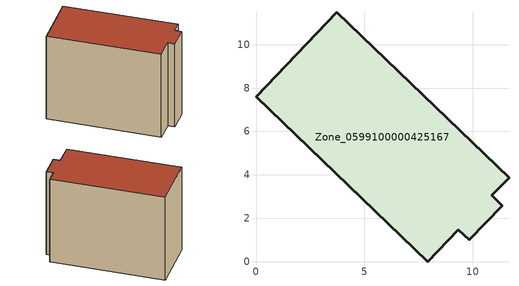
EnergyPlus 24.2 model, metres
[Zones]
Zone_0599100000425167
 floor ground (C_G): 0,7.61 3.72,11.49 11.67,3.87 10.88,3.05 11.35,2.58 9.83,0.99 9.33,1.46 7.92,0 z0
 wall outside (C_F): 3.72,11.49 0,7.61 7.92,0 9.33,1.46 9.83,0.99 11.35,2.58 10.88,3.05 11.67,3.87 3.72,11.49 z0:8.99
 roof outside (C_R): 11.67,3.87 3.72,11.49 0,7.61 7.92,0 9.33,1.46 9.83,0.99 11.35,2.58 10.88,3.05 z8.99
[BUILDING]
Pand.0599100000425167: North Axis=0; Terrain=City; Loads Convergence Tolerance Value=0.04; Temperature Convergence Tolerance Value=0.4; Solar Distribution=FullExterior; Maximum Number of Warmup Days=25; Minimum Number of Warmup Days=1
[Site:Location]
Rotterdam.The.Hague.AP_ZH_NLD Design_Conditions: Latitude=51.96; Longitude=4.45; Time Zone=1; Elevation=-4.5
[SITE:GROUNDTEMPERATURE:BUILDINGSURFACE]
18, 18, 18, 18, 18, 18, 18, 18, 18, 18, 18, 18
[MATERIAL] Thermal Absorptance=0.9; Solar Absorptance=0.7; Visible Absorptance=0.7
Name | Roughness | Thickness | Conductivity | Density | Specific Heat
G.TI.2006-2014 | MediumSmooth | 0.15 | 0.06 | 540 | 1210
F.TI.2006-2014 | Rough | 0.3 | 0.12 | 1920 | 840
R.TI.2006-2014 | MediumRough | 0.2 | 0.08 | 1500 | 1000
[CONSTRUCTION]
C_G: G.TI.2006-2014
C_F: F.TI.2006-2014
C_R: R.TI.2006-2014
[ZONE]
Zone_0599100000425167: Type=1; Multiplier=1; Ceiling Height=Autocalculate; Volume=Autocalculate; Floor Area=autocalculate; Part of Total Floor Area=Yes
[ZONEINFILTRATION:DESIGNFLOWRATE]
Infil_Zone_0599100000425167: Zone or ZoneList or Space or SpaceList=Zone_0599100000425167; Schedule=AlwaysOn; Design Flow Rate Calculation Method=Flow/Area; Flow Rate per Floor Area=0.0015; Constant Term Coefficient=1; Temperature Term Coefficient=0; Velocity Term Coefficient=0; Velocity Squared Term Coefficient=0
[HVACTEMPLATE:ZONE:IDEALLOADSAIRSYSTEM]
Zone_0599100000425167: Maximum Heating Supply Air Temperature=50; Minimum Cooling Supply Air Temperature=13; Maximum Heating Supply Air Humidity Ratio=0.0156; Minimum Cooling Supply Air Humidity Ratio=0.0077; Heating Limit=NoLimit; Cooling Limit=NoLimit; Dehumidification Control Type=ConstantSensibleHeatRatio; Cooling Sensible Heat Ratio=0.7; Dehumidification Setpoint=60; Humidification Control Type=None; Humidification Setpoint=30; Outdoor Air Method=None; Outdoor Air Flow Rate per Person=0.00944; Outdoor Air Flow Rate per Zone Floor Area=0; Outdoor Air Flow Rate per Zone=0; Demand Controlled Ventilation Type=None; Outdoor Air Economizer Type=NoEconomizer; Heat Recovery Type=None; Sensible Heat Recovery Effectiveness=0.7; Latent Heat Recovery Effectiveness=0.65
[ZONECONTROL:THERMOSTAT]
ThermostatControl_Zone_0599100000425167: Zone or ZoneList=Zone_0599100000425167; Control Type Schedule=DualSetpointControlType; Control 1=Thermostat_Zone_0599100000425167; Temperature Difference Between Cutout And Setpoint=0
[THERMOSTATSETPOINT:DUALSETPOINT]
Thermostat_Zone_0599100000425167: Heating Setpoint Temperature Schedule=HeatingSetpoint_Zone_0599100000425167; Cooling Setpoint Temperature Schedule=CoolingSetpoint_Zone_0599100000425167
[SCHEDULE:COMPACT]
HeatingSetpoint_Zone_0599100000425167: Through: 12/31, For: AllDays, Until: 24:00, 21
CoolingSetpoint_Zone_0599100000425167: Through: 12/31, For: AllDays, Until: 24:00, 24
DualSetpointControlType: Through: 12/31, For: AllDays, Until: 24:00, 4
AlwaysOn: Through: 12/31, For: AllDays, Until: 24:00, 1
